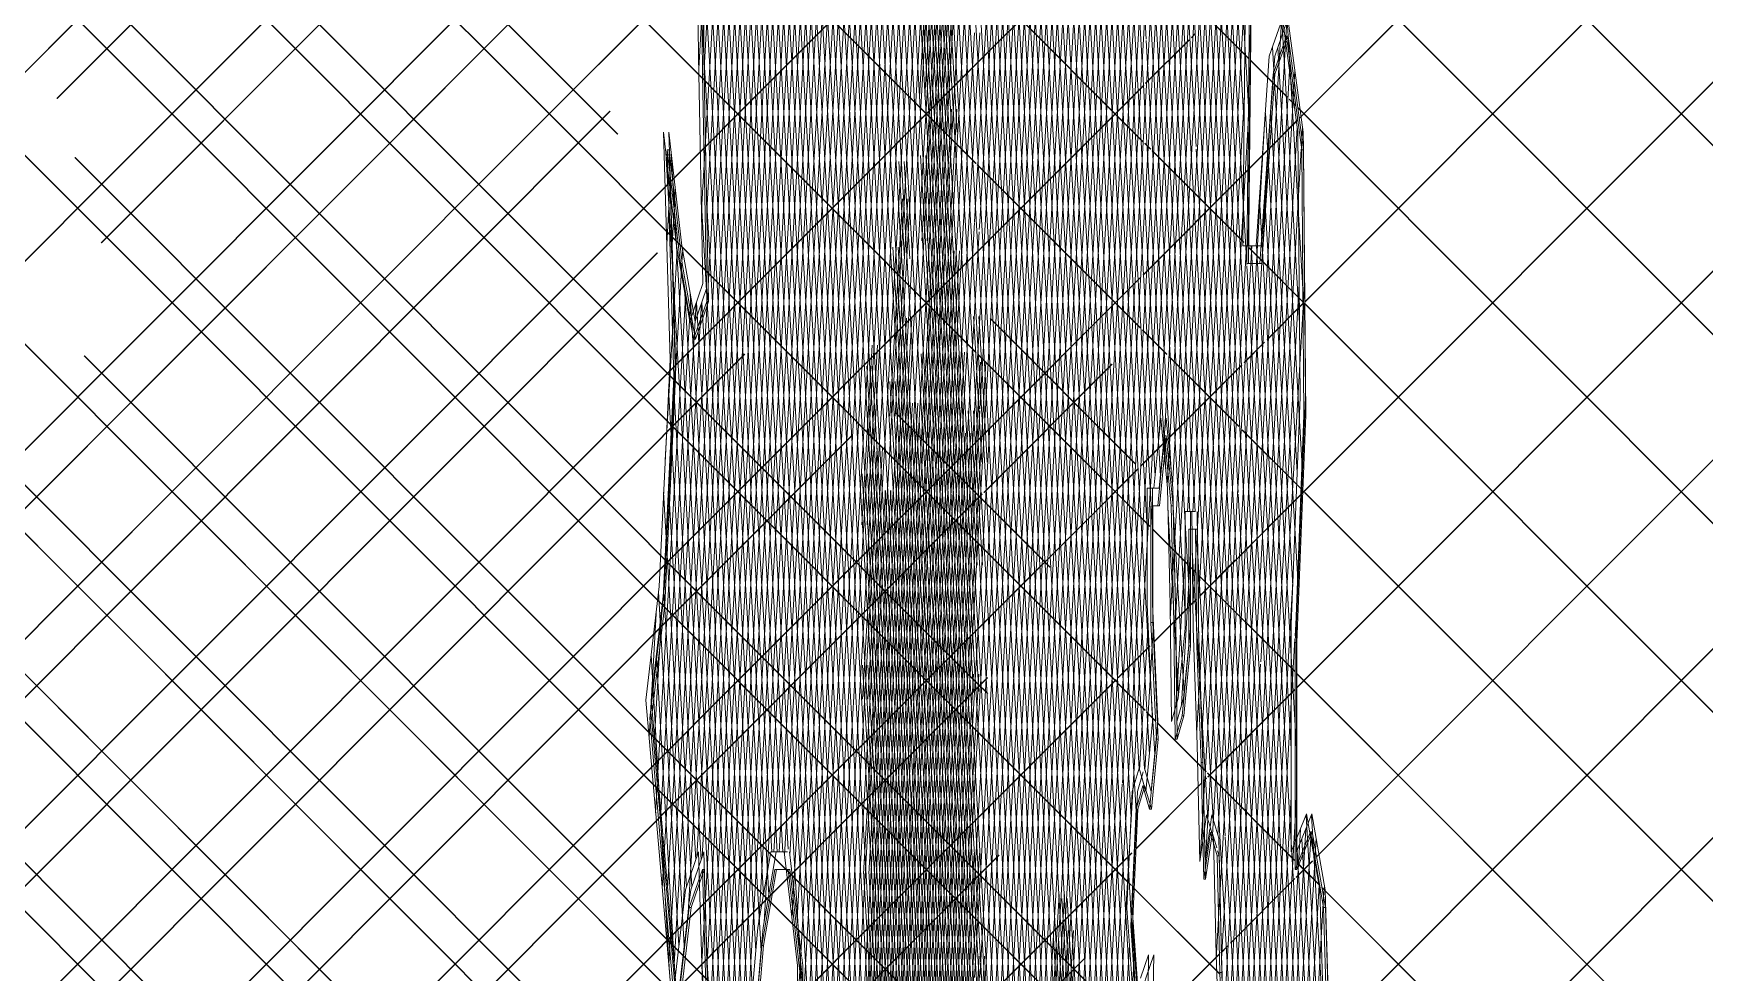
# Model space of a CAD drawing. Header units: millimetres. Extents: x -12186 to 152825, y -4386 to 9463.
# Drawn here: x 59022 to 59715, y 4298 to 4688 of the extents above; entities that cross this region are included whole.
import ezdxf

# ---------------------------------------------------------------- set-up
doc = ezdxf.new("R2010")
doc.units = ezdxf.units.MM
doc.layers.add('G-IMPT', color=8, linetype='Continuous', lineweight=5)
doc.layers.add('L-PLNT', color=71, linetype='Continuous', lineweight=5)

# ---------------------------------------------------------------- blocks, each defined once
blk = doc.blocks.new('SVA_Shades of Green Tree - Australian_Tree_based_on_Leopard_Tree_2901-V312-Section B-B')
at = {"layer": 'G-IMPT'}
for p, q in [((11991.43, 4685.3), (11917.88, 5955.51)), ((11993.65, 4685.3), (11920.26, 5952.64)), ((11559.77, 4679.43), (10806.73, 5433.73)), ((11559.64, 4679.43), (10817.71, 5422.6)), ((11896.35, 4680.27), (11855.97, 5377.44)), ((11898.56, 4680.27), (11858.56, 5371.06)), ((11853.65, 4677), (11890.15, 5307.19)), ((11856.51, 4647.95), (11894.69, 5307.19)), ((11855.87, 4677), (11891.94, 5299.8)), ((11858.73, 4647.95), (11896.48, 5299.8)), ((11882.48, 4625.79), (11917.87, 5236.83)), ((11884.7, 4625.79), (11920.08, 5236.83)), ((11883.78, 4569.78), (11917.87, 5158.4)), ((11885.99, 4569.78), (11920.08, 5158.4)), ((11864.85, 4675.23), (11840.48, 5096.05)), ((11867.06, 4675.23), (11842.86, 5093.18)), ((11963.12, 4468.4), (11935.11, 4952.02)), ((11965.33, 4468.4), (11937.33, 4952.02)), ((11952.39, 4339.86), (11917.87, 4936.08)), ((11954.61, 4339.86), (11920.08, 4936.08)), ((11985.85, 4685.3), (11999.71, 4924.63)), ((11988.06, 4685.3), (12001.71, 4921.01)), ((11796.79, 4322.54), (11830.9, 4911.42)), ((11799.01, 4322.54), (11833.11, 4911.42)), ((11989.55, 4482.48), (11964.73, 4911.22)), ((11991.22, 4491.9), (11966.94, 4911.22)), ((11844.53, 4284.2), (11880.52, 4905.55)), ((11846.75, 4284.2), (11882.73, 4905.55)), ((11952.7, 4569.87), (11933.16, 4907.21)), ((11954.91, 4569.87), (11935.38, 4907.21)), ((11955.04, 4372.53), (11924.8, 4894.75)), ((11957.26, 4372.53), (11927.02, 4894.75)), ((11880.3, 3937.79), (11825.29, 4887.72)), ((11882.51, 3937.79), (11827.53, 4887.23)), ((11990.39, 4685.3), (12002.1, 4887.5)), ((11992.6, 4685.3), (12004.31, 4887.5)), ((11791.02, 4301.31), (11824.68, 4882.58)), ((11804.61, 4614.32), (11820.14, 4882.58)), ((11875.1, 3949.1), (11821.04, 4882.58)), ((11845.18, 4216.98), (11883.54, 4879.41)), ((11847.4, 4216.98), (11885.76, 4879.41)), ((11883.2, 4671.92), (11871.14, 4880.17)), ((11885.42, 4671.92), (11873.36, 4880.17)), ((11793.24, 4301.31), (11826.47, 4875.19)), ((11806.82, 4614.32), (11821.93, 4875.19)), ((11868.27, 3988.59), (11817.23, 4870.04)), ((11877.32, 3949.1), (11823.69, 4875.19)), ((11862.55, 4636.37), (11849.06, 4869.42)), ((11864.77, 4636.37), (11851.27, 4869.42)), ((11808.54, 4211.6), (11846.3, 4863.68)), ((11810.75, 4211.6), (11848.51, 4863.68)), ((11870.49, 3988.59), (11819.64, 4866.66)), ((11948.16, 4569.87), (11931.22, 4862.4)), ((11950.37, 4569.87), (11933.43, 4862.4)), ((11955.37, 4551.17), (11973.72, 4868.04)), ((11957.59, 4551.17), (11975.94, 4868.04)), ((11949.74, 4307.19), (11917.87, 4857.65)), ((11951.96, 4307.19), (11920.08, 4857.65)), ((11939.39, 4667.39), (11950.65, 4861.85)), ((11941.61, 4667.39), (11952.87, 4861.85)), ((11999.16, 4444.65), (12023.03, 4856.85)), ((11802.69, 4345.91), (11832.15, 4854.64)), ((11803.47, 4673.13), (11813.93, 4853.77)), ((11804.9, 4345.91), (11834.36, 4854.64)), ((11866.27, 3944.79), (11813.7, 4852.61)), ((11868.48, 3944.79), (11816.11, 4849.24)), ((11958.18, 4521.19), (11977.19, 4849.56)), ((11960.39, 4521.19), (11979.41, 4849.56)), ((12001.38, 4444.65), (12024.92, 4851.11)), ((11805.68, 4673.13), (11815.79, 4847.7)), ((11810.81, 4172.4), (11849.7, 4844.03)), ((11813.02, 4172.4), (11851.92, 4844.03)), ((11906.45, 4647.57), (11917.87, 4844.69)), ((11908.67, 4647.57), (11920.08, 4844.69)), ((11960.98, 4491.22), (11981.24, 4841.02)), ((11963.2, 4491.22), (11983.45, 4841.02)), ((11997.84, 4500.26), (12017.25, 4835.4)), ((12006.29, 4489.22), (12026.62, 4840.32)), ((12008.5, 4489.22), (12028.65, 4837.21)), ((12064.23, 3977.16), (12014.53, 4835.4)), ((12029.82, 4649.95), (12019.08, 4835.4)), ((12525.98, 4339.01), (12028.65, 4837.18)), ((12525.85, 4339.01), (12028.66, 4837.04)), ((11733.84, 4646.72), (11918.52, 4831.71)), ((11733.97, 4646.72), (11918.65, 4831.71)), ((11879.98, 4178.67), (11842.02, 4834.11)), ((11882.19, 4178.67), (11844.23, 4834.11)), ((11883.25, 4592.76), (11869.27, 4834.19)), ((11885.46, 4592.76), (11871.48, 4834.19)), ((11917.87, 4609.4), (11930.79, 4832.47)), ((11920.08, 4609.4), (11933, 4832.47)), ((11987.65, 4436.91), (11965.03, 4827.56)), ((11989.86, 4436.91), (11967.24, 4827.56)), ((12000.06, 4500.26), (12019.04, 4828.01)), ((12030.86, 4591.77), (12017.18, 4828.01)), ((12032.03, 4649.95), (12021.51, 4831.54)), ((11918.52, 4633.66), (11733.27, 4819.22)), ((11918.65, 4633.66), (11733.4, 4819.22)), ((11838.38, 4347.88), (11811.13, 4818.53)), ((11840.53, 4349.03), (11813.34, 4818.53)), ((11844.19, 4121.43), (11884.55, 4818.4)), ((11846.4, 4121.43), (11886.77, 4818.4)), ((11917.87, 4622.37), (11906.42, 4820.06)), ((11920.08, 4622.37), (11908.63, 4820.06)), ((11981.75, 4457.7), (12002.69, 4819.23)), ((11983.97, 4457.7), (12004.9, 4819.23)), ((11537.01, 4660.66), (11686.11, 4810.01)), ((11537.14, 4660.66), (11686.23, 4810.01)), ((11895.03, 4661.5), (11903.68, 4810.85)), ((11897.25, 4661.5), (11905.9, 4810.85)), ((12054.64, 3907.54), (12002.21, 4812.89)), ((11576.41, 4584.2), (11358.15, 4802.82)), ((11576.54, 4584.2), (11358.28, 4802.82)), ((11897.32, 4585.04), (11884.66, 4803.67)), ((11899.53, 4585.04), (11886.87, 4803.67)), ((11941.34, 4622.58), (11951.72, 4801.88)), ((11943.55, 4622.58), (11953.94, 4801.88)), ((12008.53, 4449.62), (12029.1, 4804.68)), ((12010.75, 4449.62), (12031.13, 4801.57)), ((12061.76, 3941.52), (12011.92, 4802.19)), ((12052.43, 4140.78), (12014.13, 4802.19)), ((11804.7, 4302.14), (11833.4, 4797.85)), ((11769.74, 4645.81), (11624.18, 4791.61)), ((11769.87, 4645.81), (11624.31, 4791.61)), ((11816.09, 4185.13), (11851.08, 4789.48)), ((11818.3, 4185.14), (11853.3, 4789.48)), ((11877.89, 4136.19), (11839.97, 4790.98)), ((11880.11, 4136.19), (11842.19, 4790.98)), ((11860.6, 4640.11), (11869.07, 4786.3)), ((11862.82, 4640.11), (11871.28, 4786.3)), ((11908.53, 4646.65), (11900.09, 4792.45)), ((11910.75, 4646.65), (11902.3, 4792.45)), ((11917.87, 4530.98), (11932.98, 4792.03)), ((11920.13, 4531.73), (11935.2, 4792.03)), ((12056.86, 3907.54), (12005.64, 4791.94)), ((12052.67, 4652.37), (12191.25, 4791.18)), ((12052.69, 4652.26), (12191.37, 4791.18)), ((11833.84, 4347.88), (11808.65, 4782.89)), ((11836.06, 4347.88), (11810.87, 4782.89)), ((11947.86, 4261.23), (11917.87, 4779.22)), ((11950.08, 4261.23), (11920.08, 4779.22)), ((11986.89, 4685.3), (11981.42, 4779.83)), ((11989.11, 4685.3), (11983.63, 4779.83)), ((11985.52, 4444.41), (12004.97, 4780.21)), ((11802.46, 4772.5), (11803.37, 4678.14)), ((11830.33, 4330.02), (11804.71, 4772.5)), ((11981.94, 4457.02), (11963.45, 4776.31)), ((11984.16, 4457.02), (11965.67, 4776.31)), ((11987.74, 4444.41), (12006.97, 4776.59)), ((12040.08, 4080.53), (11999.65, 4778.74)), ((12009.86, 4640.68), (12001.86, 4778.74)), ((11555.44, 4600.69), (11723.69, 4769.23)), ((11555.56, 4600.69), (11723.82, 4769.23)), ((11918.52, 4555.23), (11708.54, 4765.56)), ((11918.65, 4555.23), (11708.66, 4765.56)), ((11806.26, 4250.81), (11836.34, 4770.22)), ((11832.55, 4330.02), (11807.35, 4765.1)), ((11808.48, 4250.81), (11838.56, 4770.22)), ((11883.03, 3969.16), (11836.76, 4768.06)), ((11885.24, 3969.16), (11839.02, 4767.24)), ((11896.1, 4601.53), (11905.86, 4770.07)), ((11898.32, 4601.53), (11908.08, 4770.07)), ((11917.87, 4543.94), (11904.98, 4766.41)), ((11920.08, 4543.94), (11907.2, 4766.41)), ((11907.88, 4593.86), (11917.87, 4766.26)), ((11910.1, 4593.86), (11920.08, 4766.26)), ((11963.91, 4463.27), (11981.46, 4766.33)), ((11966.12, 4463.27), (11983.67, 4766.33)), ((11722.96, 4123.69), (11087.57, 4760.14)), ((11723.09, 4123.69), (11087.7, 4760.14)), ((11918.52, 4418.35), (11577.2, 4760.24)), ((11918.65, 4418.35), (11577.32, 4760.24)), ((11905.82, 4124.53), (11868.96, 4760.99)), ((11908.03, 4124.53), (11871.18, 4760.99)), ((11917.44, 4414.39), (11897.36, 4761.09)), ((11919.66, 4414.39), (11899.58, 4761.09)), ((12059.18, 3907.54), (12009.64, 4762.99)), ((12027.26, 4497.07), (12011.86, 4762.99)), ((11758.52, 4593.01), (11918.52, 4753.28)), ((11758.65, 4593.01), (11918.65, 4753.28)), ((11917.87, 4452.55), (11935.18, 4751.58)), ((11920.08, 4452.55), (11937.4, 4751.58)), ((12480.3, 4306.34), (12032.57, 4754.83)), ((12480.17, 4306.34), (12032.57, 4754.7)), ((11846.73, 4086.95), (11885.06, 4748.69)), ((11848.95, 4086.95), (11887.27, 4748.69)), ((11918.52, 4674.85), (11989.41, 4745.87)), ((11918.65, 4674.85), (11989.41, 4745.74)), ((11994.51, 4521.2), (12007.69, 4748.84)), ((11996.75, 4521.62), (12009.7, 4745.22)), ((12035.71, 4077.66), (11997.08, 4744.58)), ((12021.89, 4354.55), (11999.3, 4744.58)), ((12010.11, 4398.4), (12030.24, 4746)), ((12012.32, 4398.4), (12032.45, 4746)), ((12054.96, 4576.11), (12229.29, 4750.74)), ((12054.96, 4576.24), (12229.16, 4750.74)), ((11828.36, 4318.66), (11852.44, 4734.5)), ((11830.58, 4318.66), (11854.66, 4734.5)), ((11857.45, 4646.17), (11852.51, 4731.44)), ((11859.66, 4646.17), (11854.72, 4731.44)), ((11943.29, 4577.77), (11952.42, 4735.54)), ((11945.5, 4577.77), (11954.64, 4735.54)), ((11593.18, 4488.97), (11357.82, 4724.73)), ((11593.31, 4488.97), (11357.95, 4724.73)), ((11567.18, 4636.63), (11657.74, 4727.35)), ((11567.3, 4636.63), (11657.87, 4727.35)), ((11721.01, 4674.64), (11666.79, 4728.95)), ((11721.14, 4674.64), (11666.92, 4728.95)), ((11827.14, 4306.81), (11802.92, 4724.98)), ((11829.35, 4306.81), (11805.14, 4724.98)), ((11898.29, 4489.82), (11884.64, 4725.57)), ((11900.51, 4489.82), (11886.85, 4725.57)), ((11896.78, 4637.48), (11902.04, 4728.19)), ((11899, 4637.48), (11904.25, 4728.19)), ((11905.71, 4675.48), (11902.56, 4729.79)), ((11907.92, 4675.48), (11904.78, 4729.79)), ((11976.62, 4470.58), (11961.82, 4726.13)), ((11978.83, 4470.58), (11964.03, 4726.13)), ((11787.78, 4529.33), (11600.24, 4717.19)), ((11787.91, 4529.33), (11600.37, 4717.19)), ((11909.58, 4530.18), (11898.7, 4718.03)), ((11911.79, 4530.18), (11900.92, 4718.03)), ((11918.52, 4339.92), (11548.03, 4711.03)), ((11918.65, 4339.92), (11548.16, 4711.03)), ((11903.2, 4091.34), (11867.03, 4715.89)), ((11905.42, 4091.34), (11869.25, 4715.89)), ((11917.87, 4328.63), (11895.67, 4711.88)), ((11920.08, 4328.63), (11897.89, 4711.88)), ((11917.87, 4374.12), (11937.38, 4711.13)), ((11987.81, 4642.68), (11918.52, 4712.08)), ((11987.81, 4642.81), (11918.65, 4712.08)), ((11920.08, 4374.12), (11939.6, 4711.13)), ((12007.33, 4489.22), (11994.52, 4710.42)), ((12009.54, 4489.22), (11996.74, 4710.42)), ((12054.22, 4497.07), (12267.08, 4710.29)), ((12054.35, 4497.07), (12267.21, 4710.29)), ((11295.02, 4261.41), (11740.58, 4707.72)), ((11295.15, 4261.41), (11740.71, 4707.72)), ((11365.38, 4512.92), (11555.44, 4703.3)), ((11365.5, 4512.92), (11555.56, 4703.3)), ((11883.21, 4262.25), (11909.06, 4708.56)), ((11885.08, 4513.77), (11896.1, 4704.15)), ((11887.29, 4513.77), (11898.32, 4704.15)), ((11902.85, 4639.59), (11906.84, 4708.56)), ((11578.92, 4569.96), (11709.16, 4700.43)), ((11579.04, 4569.96), (11709.29, 4700.43)), ((11897.46, 4570.81), (11905.02, 4701.27)), ((11899.68, 4570.81), (11907.23, 4701.27)), ((11948.77, 4167.1), (11917.87, 4700.79)), ((11950.99, 4167.1), (11920.08, 4700.79)), ((11982.35, 4685.3), (11981.66, 4697.27)), ((11984.56, 4685.3), (11983.87, 4697.27)), ((12031.74, 4677.23), (12009.93, 4699.08)), ((12031.74, 4677.1), (12009.93, 4698.95)), ((11947.37, 4569.87), (11954.53, 4693.51)), ((11949.59, 4569.87), (11956.74, 4693.51)), ((11951.91, 4569.87), (11959.07, 4693.51)), ((11954.13, 4569.87), (11961.29, 4693.51)), ((11967.83, 4465.53), (11954.62, 4693.51)), ((11970.04, 4465.53), (11956.84, 4693.51)), ((11972.22, 4468.05), (11959.17, 4693.51)), ((11974.44, 4468.05), (11961.38, 4693.51)), ((11968.6, 4465.97), (11981.67, 4691.64)), ((11970.82, 4465.97), (11983.89, 4691.64)), ((12019.81, 4252.17), (12045.32, 4692.69)), ((12031.54, 4599.51), (12032.45, 4693.86)), ((12052.76, 4567.42), (12045.48, 4693.15)), ((12047.14, 4685.96), (12047.53, 4692.69)), ((12048.08, 4686.47), (12047.7, 4693.15)), ((11909.31, 4540.15), (11917.87, 4687.83)), ((11911.53, 4540.15), (11920.08, 4687.83)), ((11973.3, 4468.68), (11985.85, 4685.3)), ((11975.52, 4468.68), (11988.06, 4685.3)), ((11977.98, 4471), (11990.39, 4685.3)), ((11980.19, 4471), (11992.6, 4685.3)), ((11992.85, 4503.99), (11982.35, 4685.3)), ((11995.06, 4503.99), (11984.56, 4685.3)), ((11997.26, 4506.32), (11986.89, 4685.3)), ((11988.91, 4666.93), (12006.95, 4685.01)), ((11988.91, 4666.8), (12006.94, 4684.87)), ((11999.47, 4506.32), (11989.14, 4684.69)), ((12005.27, 4446.4), (11991.43, 4685.3)), ((12007.48, 4446.4), (11993.65, 4685.3)), ((12007.91, 4685.84), (12009.4, 4687.33)), ((12007.92, 4685.98), (12009.4, 4687.46)), ((12022.02, 4252.17), (12047.14, 4685.96)), ((12051.81, 4505.4), (12041.59, 4681.95)), ((12044.08, 4677.14), (12043.8, 4681.95)), ((12054.98, 4567.42), (12048.08, 4686.47)), ((11785.89, 4452.8), (11559.64, 4679.43)), ((11786.02, 4452.8), (11559.77, 4679.43)), ((11783.2, 4539.3), (11918.52, 4674.85)), ((11783.32, 4539.3), (11918.65, 4674.85)), ((11803.37, 4678.14), (11805.2, 4583.78)), ((11834.59, 4347.88), (11853.65, 4677)), ((11836.81, 4347.88), (11855.87, 4677)), ((11900.58, 4058.15), (11864.85, 4675.23)), ((11902.8, 4058.15), (11867.06, 4675.23)), ((11909.47, 4453.64), (11896.35, 4680.27)), ((11911.69, 4453.64), (11898.56, 4680.27)), ((11917.87, 4465.51), (11905.71, 4675.48)), ((11920.08, 4465.51), (11907.92, 4675.48)), ((12041.61, 4667.21), (12032.47, 4676.37)), ((12041.62, 4667.34), (12032.48, 4676.49)), ((12054.03, 4505.4), (12044.08, 4677.14)), ((11545.55, 4458.25), (11333.09, 4671.08)), ((11545.68, 4458.25), (11333.21, 4671.08)), ((11918.52, 4476.8), (11721.01, 4674.64)), ((11918.65, 4476.8), (11721.14, 4674.64)), ((11895.53, 4459.1), (11883.2, 4671.92)), ((11897.74, 4459.1), (11885.42, 4671.92)), ((12018.27, 4147.15), (12048.67, 4672.11)), ((12041.99, 4671.12), (12037.01, 4599.51)), ((12050.62, 4667.54), (12050.88, 4672.11)), ((11917.87, 4295.69), (11939.39, 4667.39)), ((11918.52, 4596.43), (11988.17, 4666.19)), ((11918.65, 4596.43), (11988.17, 4666.06)), ((11920.08, 4295.69), (11941.61, 4667.39)), ((12011.53, 4344.52), (12029.93, 4662.31)), ((12013.75, 4344.52), (12032.15, 4662.31)), ((12036.68, 4426.83), (12050.62, 4667.54)), ((12047.69, 4661.26), (12042, 4666.95)), ((12047.69, 4661.13), (12042.01, 4666.82)), ((12051.71, 4415.99), (12301.83, 4666.54)), ((12051.71, 4416.12), (12301.71, 4666.54)), ((11352.26, 4240.31), (11766.57, 4655.32)), ((11352.39, 4240.31), (11766.7, 4655.32)), ((11884.32, 4241.16), (11908.35, 4656.17)), ((11886.53, 4241.16), (11910.56, 4656.17)), ((12049.99, 4458.35), (12038.63, 4654.64)), ((12052.21, 4458.35), (12040.84, 4654.64)), ((12051.21, 4657.73), (12048.53, 4660.41)), ((12051.23, 4657.58), (12048.54, 4660.28)), ((12447.89, 4260.38), (12052.06, 4656.88)), ((12447.76, 4260.38), (12052.08, 4656.73)), ((11839.06, 4346.56), (11856.51, 4647.95)), ((11841.27, 4346.56), (11858.73, 4647.95)), ((11898.15, 4504.14), (11906.45, 4647.57)), ((11900.36, 4504.14), (11908.67, 4647.57)), ((12018.24, 4303.45), (12038.31, 4650.01)), ((12020.45, 4303.45), (12040.52, 4650.01)), ((12021.1, 4117.58), (12051.85, 4648.59)), ((12039.91, 4639.59), (12052.02, 4651.72)), ((12040.04, 4639.59), (12052.04, 4651.61)), ((12053.8, 4644.02), (12054.06, 4648.59)), ((11590.66, 4503.3), (11733.84, 4646.72)), ((11590.78, 4503.3), (11733.97, 4646.72)), ((11788.8, 4646.68), (11791.53, 4552.33)), ((11794.26, 4599.51), (11788.8, 4646.68)), ((11791.01, 4646.68), (11791.26, 4638.19)), ((11796.48, 4599.51), (11791.01, 4646.68)), ((11842.09, 4320.42), (11860.6, 4640.11)), ((11844.3, 4320.42), (11862.82, 4640.11)), ((11882.06, 4221.14), (11857.45, 4646.17)), ((11884.27, 4221.14), (11859.66, 4646.17)), ((11991.02, 4639.59), (11988.58, 4642.03)), ((11990.89, 4639.59), (11988.58, 4641.9)), ((12053.58, 4640.2), (12053.8, 4644.02)), ((11412.62, 4481.81), (11567.18, 4636.63)), ((11412.74, 4481.81), (11567.3, 4636.63)), ((11918.52, 4261.49), (11544.56, 4636.08)), ((11918.65, 4261.49), (11544.69, 4636.08)), ((11816.03, 4184.83), (11789.78, 4638.2)), ((11792.73, 4625.45), (11791.99, 4638.2)), ((11897.96, 4024.97), (11862.55, 4636.37)), ((11873.49, 4485.79), (11864.77, 4636.37)), ((11881, 4262.25), (11902.83, 4639.32)), ((11888.87, 4594.08), (11886.53, 4634.5)), ((11887.82, 4482.66), (11896.78, 4637.48)), ((11891.08, 4594.08), (11888.74, 4634.5)), ((11890.03, 4482.66), (11899, 4637.48)), ((11917.87, 4250.2), (11895.47, 4636.92)), ((11920.08, 4250.2), (11897.69, 4636.92)), ((11986.6, 4565.59), (11919.04, 4633.26)), ((12029.62, 4600.93), (11991.63, 4638.98)), ((12029.64, 4600.78), (11991.63, 4638.85)), ((12042.3, 4080.53), (12009.92, 4639.59)), ((12032.04, 4631.71), (12039.67, 4639.36)), ((12032.04, 4631.58), (12039.66, 4639.22)), ((12045.29, 4497.07), (12053.54, 4639.59)), ((12055.23, 4536.6), (12054.38, 4639.29)), ((11986.6, 4565.46), (11919.04, 4633.13)), ((11987.87, 4587.47), (12031.3, 4630.97)), ((11987.87, 4587.34), (12031.3, 4630.84)), ((11790.15, 4599.96), (11791.5, 4623.33)), ((11818.19, 4185.75), (11792.73, 4625.45)), ((11793.47, 4619.08), (11793.72, 4623.33)), ((11849.01, 4047.74), (11882.48, 4625.79)), ((11851.25, 4048.18), (11884.7, 4625.79)), ((11917.87, 4217.26), (11941.34, 4622.58)), ((11948.77, 4088.67), (11917.87, 4622.37)), ((11920.08, 4217.26), (11943.55, 4622.58)), ((11950.99, 4088.67), (11920.08, 4622.37)), ((12059.88, 4345.88), (12335.27, 4621.73)), ((12059.9, 4345.77), (12335.4, 4621.73)), ((11792.36, 4599.96), (11793.47, 4619.08)), ((11824.41, 4275.45), (11804.51, 4619.02)), ((11826.63, 4275.45), (11806.73, 4619.02)), ((11882.81, 4528.79), (11888.03, 4618.96)), ((11885.02, 4528.79), (11890.24, 4618.96)), ((12049.37, 4390.66), (12036.15, 4618.99)), ((12051.59, 4390.66), (12038.36, 4618.99)), ((11910.54, 4482.91), (11917.86, 4609.2)), ((11919.9, 4606.23), (11920.08, 4609.4)), ((11799.73, 4568.05), (11794.26, 4599.51)), ((11801.94, 4568.05), (11796.48, 4599.51)), ((11915.33, 4058.65), (11884.05, 4598.86)), ((11917.55, 4058.65), (11886.26, 4598.86)), ((11912.76, 4482.91), (11919.84, 4605.22)), ((12016.67, 4354.91), (12030.84, 4599.51)), ((12036.9, 4599.51), (12031.54, 4599.51)), ((12036.51, 4593.89), (12031.72, 4598.69)), ((12036.52, 4594.01), (12031.73, 4598.82)), ((12032.63, 4592.11), (12033.05, 4599.51)), ((12067.41, 4000.82), (12032.74, 4599.51)), ((12035.38, 4592.11), (12034.95, 4599.51)), ((11886.97, 4057.81), (11347.67, 4598.02)), ((11887.1, 4057.81), (11347.79, 4598.02)), ((11350.98, 4184.79), (11758.52, 4593.01)), ((11351.11, 4184.79), (11758.65, 4593.01)), ((11396.06, 4205.76), (11786.15, 4596.51)), ((11396.19, 4205.76), (11786.28, 4596.51)), ((11789.51, 4510.44), (11794.56, 4597.77)), ((11791.72, 4510.44), (11796.45, 4592.11)), ((11796.5, 4592.94), (11796.78, 4597.77)), ((11804.35, 4482.07), (11918.52, 4596.43)), ((11804.48, 4482.07), (11918.65, 4596.43)), ((11892.06, 4440.52), (11883.25, 4592.76)), ((11884.24, 4185.63), (11907.88, 4593.86)), ((11894.28, 4440.52), (11885.46, 4592.76)), ((11886.46, 4185.63), (11910.1, 4593.86)), ((11886.86, 4206.6), (11909.49, 4597.35)), ((11889.07, 4206.6), (11911.7, 4597.35)), ((12018.89, 4354.91), (12032.63, 4592.11)), ((12069.62, 4000.82), (12035.38, 4592.11)), ((12054.22, 4576.15), (12036.51, 4593.89)), ((12054.22, 4576.28), (12036.52, 4594.01)), ((11907.71, 4405.58), (11897.32, 4585.04)), ((11909.93, 4405.58), (11899.53, 4585.04)), ((11918.52, 4518), (11986.93, 4586.52)), ((11918.65, 4518), (11986.93, 4586.39)), ((12066.39, 3978.27), (12030.9, 4591.11)), ((11755.57, 4404.74), (11576.41, 4584.2)), ((11755.7, 4404.74), (11576.54, 4584.2)), ((11785.57, 4364.03), (11797.97, 4578.17)), ((11818.96, 4212.72), (11797.71, 4579.67)), ((11805.2, 4583.78), (11799.73, 4568.05)), ((11799.89, 4573.13), (11800.19, 4578.17)), ((11800.51, 4569.6), (11799.93, 4579.67)), ((11806.69, 4581.7), (11801.94, 4568.05)), ((11917.87, 4138.83), (11943.29, 4577.77)), ((11920.08, 4138.83), (11945.5, 4577.77)), ((12023.32, 4077.48), (12052.63, 4583.61)), ((12025.53, 4077.48), (12054.84, 4583.61)), ((11787.78, 4364.03), (11799.89, 4573.13)), ((11788.3, 4332.67), (11802.37, 4575.64)), ((11821.69, 4244.08), (11802.47, 4575.93)), ((11804.19, 4568.91), (11804.58, 4575.64)), ((11804.96, 4571.12), (11804.68, 4575.93)), ((11823.9, 4244.08), (11804.96, 4571.12)), ((11890.58, 4451.98), (11897.46, 4570.81)), ((11892.8, 4451.98), (11899.68, 4570.81)), ((12039.31, 4560.57), (12054.23, 4575.51)), ((12039.32, 4560.45), (12054.23, 4575.38)), ((12463.56, 4166.26), (12054.97, 4575.54)), ((12463.43, 4166.26), (12054.97, 4575.41)), ((12065.06, 4272.52), (12368.96, 4576.93)), ((12065.06, 4272.64), (12368.83, 4576.93)), ((11460.28, 4451.13), (11578.92, 4569.96)), ((11460.41, 4451.13), (11579.04, 4569.96)), ((11790.51, 4332.67), (11804.19, 4568.91)), ((11821.18, 4212.72), (11800.51, 4569.6)), ((11851.45, 4011.57), (11883.78, 4569.78)), ((11865.28, 4212.11), (11885.99, 4569.78)), ((11872.71, 4276.06), (11889.7, 4569.44)), ((11874.93, 4276.06), (11891.92, 4569.44)), ((11917.87, 4563.91), (11917.51, 4570.1)), ((11921.01, 4509.68), (11917.87, 4563.91)), ((11920.08, 4563.91), (11919.72, 4570.1)), ((11923.22, 4509.68), (11920.08, 4563.91)), ((11984.77, 4508.84), (11924.46, 4569.26)), ((11984.9, 4508.84), (11924.58, 4569.26)), ((11926.13, 4203.02), (11947.37, 4569.87)), ((11928.34, 4203.02), (11949.59, 4569.87)), ((11929.37, 4180.61), (11951.91, 4569.87)), ((11931.58, 4180.61), (11954.13, 4569.87)), ((11957.86, 4402.31), (11948.16, 4569.87)), ((11960.08, 4402.31), (11950.37, 4569.87)), ((11960.68, 4432.08), (11952.7, 4569.87)), ((11962.89, 4432.08), (11954.91, 4569.87)), ((11997.71, 4554.46), (11987.57, 4564.61)), ((11997.71, 4554.34), (11987.57, 4564.49)), ((12073, 4202.17), (12439.24, 4569.03)), ((12073.13, 4202.17), (12439.37, 4569.03)), ((11871.11, 4483.6), (11875.43, 4558.26)), ((11873.53, 4487.29), (11877.64, 4558.26)), ((12029.78, 4550.89), (12038.28, 4559.41)), ((12029.79, 4551.02), (12038.28, 4559.53)), ((11407.25, 4138.54), (11822.44, 4554.43)), ((11407.38, 4138.54), (11822.57, 4554.43)), ((11918.52, 4183.06), (11548.44, 4553.76)), ((11918.65, 4183.06), (11548.57, 4553.76)), ((11791.53, 4552.33), (11786.97, 4457.97)), ((11887.51, 4139.38), (11911.59, 4555.27)), ((11889.72, 4139.38), (11913.81, 4555.27)), ((11917.87, 4171.77), (11895.7, 4554.61)), ((11920.08, 4171.77), (11897.91, 4554.61)), ((11917.87, 4506.79), (11920.44, 4551.17)), ((11990.73, 4483.02), (11919.47, 4554.41)), ((11971, 4502.66), (11919.47, 4554.27)), ((11920.08, 4506.79), (11922.65, 4551.17)), ((11921.78, 4497.07), (11974.93, 4550.32)), ((11921.9, 4497.07), (11975.06, 4550.32)), ((11930.08, 4114.44), (11955.37, 4551.17)), ((11932.29, 4114.44), (11957.59, 4551.17)), ((11997.28, 4518.34), (12028.82, 4549.92)), ((11997.3, 4518.48), (12028.82, 4550.06)), ((12027.55, 4524.57), (11998.79, 4553.38)), ((12027.55, 4524.45), (11998.79, 4553.25)), ((11906.72, 3972.05), (11873.28, 4549.57)), ((11908.94, 3972.05), (11875.49, 4549.57)), ((11911.7, 4042.97), (11882.74, 4543.11)), ((11913.91, 4042.97), (11884.95, 4543.11)), ((11947.78, 4027.4), (11917.87, 4543.94)), ((11949.99, 4027.4), (11920.08, 4543.94)), ((11824.32, 4042.13), (11325.02, 4542.27)), ((11824.45, 4042.13), (11325.15, 4542.27)), ((11379.83, 4135.26), (11783.2, 4539.3)), ((11379.96, 4135.26), (11783.32, 4539.3)), ((11802.24, 4344.62), (11790.93, 4539.91)), ((11804.45, 4344.62), (11793.14, 4539.91)), ((11885.92, 4136.1), (11909.31, 4540.15)), ((11888.13, 4136.1), (11911.53, 4540.15)), ((12051.59, 4442.24), (12055.23, 4536.6)), ((11918.52, 4398.37), (11787.78, 4529.33)), ((11918.65, 4398.37), (11787.91, 4529.33)), ((11876.01, 4254.64), (11892.2, 4534.18)), ((11878.23, 4254.64), (11894.42, 4534.18)), ((11918.22, 4497.07), (11885.3, 4530.05)), ((11918.35, 4497.07), (11885.43, 4530.05)), ((11901.08, 4241.07), (11917.87, 4530.98)), ((11903.29, 4241.07), (11920.08, 4530.98)), ((11917.87, 4387.08), (11909.58, 4530.18)), ((11920.08, 4387.08), (11911.79, 4530.18)), ((11917.87, 4485.48), (11915.24, 4530.9)), ((11920.08, 4485.48), (11917.45, 4530.9)), ((11918.52, 4104.63), (11497.54, 4526.32)), ((11918.65, 4104.63), (11497.67, 4526.32)), ((11917.87, 4093.34), (11892.74, 4527.17)), ((11920.08, 4093.34), (11894.96, 4527.17)), ((11997.38, 4527.97), (11996.8, 4521.95)), ((12000.19, 4498.91), (11997.38, 4527.97)), ((12053.43, 4498.52), (12029.01, 4522.98)), ((12053.43, 4498.65), (12029.02, 4523.1)), ((11413.77, 4066.64), (11867.19, 4520.82)), ((11413.89, 4066.64), (11867.31, 4520.82)), ((11641.21, 4240.22), (11918.52, 4518)), ((11641.34, 4240.22), (11918.65, 4518)), ((11871.46, 4411.21), (11877.49, 4515.49)), ((11873.67, 4411.21), (11879.71, 4515.49)), ((11887.88, 4067.48), (11914.19, 4521.67)), ((11890.1, 4067.48), (11916.4, 4521.67)), ((11922.91, 3912.21), (11958.18, 4521.19)), ((11925.13, 3912.21), (11960.39, 4521.19)), ((11986.83, 4508), (11996.13, 4517.31)), ((11986.83, 4507.87), (11996.1, 4517.15)), ((11996.75, 4521.46), (11994.57, 4498.91)), ((11854.48, 3985.43), (11885.08, 4513.77)), ((11856.74, 3986.19), (11887.29, 4513.77)), ((11545.75, 4458.31), (11590.66, 4503.3)), ((11545.88, 4458.31), (11590.78, 4503.3)), ((11902.11, 3973.22), (11871.33, 4504.76)), ((11904.33, 3973.22), (11873.55, 4504.76)), ((11890.53, 4034.77), (11917.87, 4506.79)), ((11892.75, 4034.77), (11920.08, 4506.79)), ((11895.54, 4459.16), (11898.15, 4504.14)), ((11897.76, 4459.16), (11900.36, 4504.14)), ((11918.65, 4439.57), (11985.69, 4506.72)), ((11990.73, 4482.9), (11971.94, 4501.72)), ((11974.5, 4495.64), (11985.69, 4506.85)), ((11798.35, 4333.42), (11788.86, 4497.14)), ((11800.56, 4333.42), (11791.08, 4497.14)), ((11871.8, 4338.81), (11881.02, 4497.94)), ((11874.02, 4338.81), (11883.23, 4497.94)), ((11909.09, 4009.55), (11880.81, 4497.94)), ((11911.31, 4009.55), (11883.03, 4497.94)), ((11949.18, 4466.07), (11918.22, 4497.07)), ((11949.3, 4466.07), (11918.35, 4497.07)), ((11918.52, 4493.81), (11921.15, 4496.44)), ((11918.52, 4439.57), (11973.76, 4494.91)), ((11918.65, 4493.81), (11921.15, 4496.32)), ((11991.77, 4498.91), (11991.77, 4450.47)), ((11994.57, 4498.91), (11992.58, 4498.91)), ((12001.31, 4450.47), (12000.19, 4498.91)), ((12011.5, 4454.15), (12053.33, 4496.05)), ((12023.31, 4117.58), (12045.25, 4496.47)), ((12061.4, 3907.54), (12027.3, 4496.39)), ((12027.56, 4470.36), (12053.34, 4496.18)), ((12463.43, 4087.83), (12054.87, 4497.07)), ((12463.56, 4087.83), (12055, 4497.07)), ((11459.4, 4033.92), (11918.52, 4493.81)), ((11459.53, 4033.92), (11918.65, 4493.81)), ((11725.26, 4356.67), (11593.18, 4488.97)), ((11725.38, 4356.67), (11593.31, 4488.97)), ((11905.95, 4357.52), (11898.29, 4489.82)), ((11908.17, 4357.52), (11900.51, 4489.82)), ((11951.78, 4332.23), (11960.98, 4491.22)), ((11953.99, 4332.23), (11963.2, 4491.22)), ((11991.77, 4482.48), (11991.24, 4491.52)), ((12002.63, 4413.48), (11998.16, 4490.66)), ((12004.85, 4413.48), (12000.39, 4490.42)), ((12007.48, 4489.22), (12007.48, 4440.78)), ((12009.68, 4489.22), (12007.48, 4489.22)), ((12010.85, 4440.78), (12010.29, 4489.22)), ((11425.55, 4102.62), (11804.35, 4482.07)), ((11425.67, 4102.62), (11804.48, 4482.07)), ((11856.99, 3950.37), (11887.82, 4482.66)), ((11859.21, 3950.37), (11890.03, 4482.66)), ((11873.32, 4483.6), (11873.51, 4486.88)), ((11900.18, 4024.97), (11873.51, 4485.42)), ((11888.57, 4103.47), (11910.54, 4482.91)), ((11890.78, 4103.47), (11912.76, 4482.91)), ((11918.94, 4466.91), (11917.87, 4485.48)), ((11921.16, 4466.91), (11920.08, 4485.48)), ((11999.98, 4473.76), (11991.89, 4481.87)), ((11999.98, 4473.63), (11991.89, 4481.74)), ((11976.81, 4418.41), (11918.52, 4476.8)), ((11976.8, 4418.55), (11918.65, 4476.8)), ((12006.34, 4467.39), (11999.98, 4473.76)), ((12006.34, 4467.26), (11999.98, 4473.63)), ((11946.02, 3919.21), (11977.98, 4471)), ((11947.79, 4028.15), (11973.3, 4468.68)), ((11948.24, 3919.21), (11980.19, 4471)), ((11950.01, 4028.15), (11975.52, 4468.68)), ((11963.5, 4461.86), (11963.12, 4468.4)), ((11965.71, 4461.86), (11965.33, 4468.4)), ((11991.42, 4136.59), (11972.22, 4468.05)), ((11993.63, 4136.59), (11974.44, 4468.05)), ((11982.89, 4362.32), (11976.62, 4470.58)), ((11985.1, 4362.32), (11978.83, 4470.58)), ((12001.63, 4408.85), (12005.27, 4471.66)), ((12004.85, 4426.13), (12007.48, 4471.66)), ((12014.72, 4361.66), (12008.26, 4473.15)), ((12016.93, 4361.66), (12010.48, 4473.15)), ((12011.49, 4454.27), (12026.26, 4469.06)), ((11946.79, 3966.14), (11917.87, 4465.51)), ((11949, 3966.14), (11920.08, 4465.51)), ((11948.48, 4196.97), (11963.91, 4463.27)), ((11949.13, 4129.75), (11968.6, 4465.97)), ((11950.7, 4196.97), (11966.12, 4463.27)), ((11951.35, 4129.75), (11970.82, 4465.97)), ((12010.92, 3643.01), (11963.5, 4461.86)), ((12013.13, 3643.01), (11965.71, 4461.86)), ((12015.06, 3649.83), (11967.83, 4465.53)), ((12017.28, 3649.83), (11970.04, 4465.53)), ((12009.88, 4463.84), (12007.6, 4466.12)), ((12009.88, 4463.71), (12007.6, 4466)), ((12050.97, 4422.69), (12010.93, 4462.79)), ((12050.97, 4422.56), (12010.94, 4462.65)), ((12024.83, 4025.2), (12050.15, 4462.43)), ((12050.93, 4437.58), (12052.37, 4462.43)), ((11075.93, 3987.7), (11545.75, 4458.31)), ((11076.06, 3987.7), (11545.88, 4458.31)), ((11691.82, 4311.74), (11545.55, 4458.25)), ((11691.95, 4311.74), (11545.68, 4458.25)), ((11786.97, 4457.97), (11781.51, 4410.79)), ((11788.74, 4454.08), (11783.72, 4410.79)), ((11795.22, 4308.97), (11786.72, 4455.77)), ((11797.43, 4308.97), (11788.93, 4455.77)), ((11868.29, 3988.55), (11895.54, 4459.16)), ((11870.5, 3988.55), (11897.76, 4459.16)), ((11904.01, 4312.58), (11895.53, 4459.1)), ((11906.23, 4312.58), (11897.74, 4459.1)), ((11917.87, 4308.65), (11909.47, 4453.64)), ((11920.08, 4308.65), (11911.69, 4453.64)), ((11947.85, 3872.22), (11981.75, 4457.7)), ((11979.26, 4376.46), (11983.97, 4457.7)), ((11986.27, 4382.38), (11981.94, 4457.02)), ((11988.48, 4382.38), (11984.16, 4457.02)), ((11782.84, 4395.4), (11785.96, 4449.25)), ((11918.52, 4319.94), (11785.89, 4452.8)), ((11918.65, 4319.94), (11786.02, 4452.8)), ((11787.94, 4445.16), (11788.18, 4449.25)), ((11858.81, 3903.32), (11890.58, 4451.98)), ((11861.02, 3903.32), (11892.8, 4451.98)), ((11903, 4195.83), (11917.87, 4452.55)), ((11905.21, 4195.83), (11920.08, 4452.55)), ((11991.77, 4450.47), (11991.89, 4447.92)), ((12000.74, 4443.37), (12006.86, 4449.5)), ((12000.76, 4443.52), (12006.86, 4449.63)), ((12001.87, 4402.03), (12001.31, 4450.47)), ((12007.6, 4450.37), (12010.01, 4452.78)), ((12007.6, 4450.24), (12010.01, 4452.65)), ((11654.72, 4270.47), (11485.8, 4439.68)), ((11654.85, 4270.47), (11485.93, 4439.68)), ((11674.34, 4194.98), (11918.52, 4439.57)), ((11674.47, 4194.98), (11918.65, 4439.57)), ((11785.06, 4395.4), (11787.94, 4445.16)), ((11901.86, 4271.31), (11892.06, 4440.52)), ((11904.08, 4271.31), (11894.28, 4440.52)), ((11957.4, 3958.71), (11985.52, 4444.41)), ((11959.61, 3958.71), (11987.74, 4444.41)), ((11989.3, 4431.12), (11989.94, 4442.2)), ((11991.51, 4431.12), (11992.03, 4440.04)), ((11992.03, 4440.04), (11992.15, 4442.2)), ((11992.26, 4435.01), (12000.59, 4443.34)), ((11992.27, 4434.88), (12000.74, 4443.37)), ((12007.48, 4440.78), (12004.68, 4411.72)), ((12012.53, 4392.34), (12010.85, 4440.78)), ((12051.59, 4347.88), (12051.59, 4442.24)), ((12006.77, 3636.2), (11960.68, 4432.08)), ((11979.71, 4141.67), (11962.89, 4432.08)), ((11977.53, 4420.25), (11990.67, 4433.41)), ((11977.53, 4420.13), (11990.66, 4433.27)), ((11990.47, 4388.26), (11987.65, 4436.91)), ((11992.68, 4388.26), (11989.86, 4436.91)), ((12027.05, 4025.2), (12050.85, 4436.16)), ((11791.32, 4297.85), (11783.69, 4429.63)), ((11785.98, 4428.27), (11785.9, 4429.63)), ((11793.54, 4297.85), (11785.98, 4428.27)), ((11880.86, 4261.85), (11871.39, 4425.4)), ((11883.07, 4261.85), (11873.6, 4425.4)), ((11986.44, 4381.78), (11989.3, 4431.12)), ((11988.65, 4381.78), (11991.51, 4431.12)), ((12003.85, 4408.85), (12004.83, 4425.81)), ((12020.48, 4147.15), (12036.62, 4425.81)), ((11894.78, 4029.68), (11917.48, 4421.63)), ((11896.99, 4029.68), (11919.69, 4421.63)), ((11918.52, 4415.38), (11923.35, 4420.22)), ((11918.52, 4361.14), (11976.75, 4419.47)), ((11923.31, 4413.55), (11918.52, 4418.35)), ((11918.65, 4415.38), (11923.36, 4420.1)), ((11918.65, 4361.14), (11976.75, 4419.34)), ((11923.44, 4413.55), (11918.65, 4418.35)), ((12446.43, 4026.56), (12051.71, 4421.95)), ((12446.3, 4026.56), (12051.71, 4421.82)), ((11532.62, 4028.84), (11918.52, 4415.38)), ((11532.75, 4028.84), (11918.65, 4415.38)), ((11988.69, 4406.64), (11977.66, 4417.69)), ((11988.69, 4406.51), (11977.66, 4417.56)), ((12004.68, 4411.72), (12001.87, 4402.03)), ((12014.71, 4378.94), (12050.97, 4415.25)), ((12027.67, 4392.05), (12050.97, 4415.38)), ((11918.52, 4241.51), (11755.57, 4404.74)), ((11918.65, 4241.51), (11755.7, 4404.74)), ((11781.51, 4410.79), (11786.97, 4347.88)), ((11783.72, 4410.79), (11783.82, 4409.62)), ((11783.82, 4409.62), (11788.57, 4355.02)), ((11917.87, 4230.22), (11907.71, 4405.58)), ((11920.08, 4230.22), (11909.93, 4405.58)), ((11993.04, 4402.15), (11989.3, 4405.9)), ((11993.04, 4402.28), (11989.31, 4406.02)), ((11981.68, 4335.11), (11918.52, 4398.37)), ((11981.67, 4335.24), (11918.65, 4398.37)), ((12002.62, 3629.38), (11957.86, 4402.31)), ((12004.84, 3629.38), (11960.08, 4402.31)), ((11993.86, 4400.46), (11991.21, 4372.97)), ((12012.16, 4383.13), (11993.81, 4401.51)), ((12012.18, 4382.98), (11993.82, 4401.37)), ((12013.66, 4343.91), (12012.53, 4392.34)), ((12014.71, 4379.06), (12026.67, 4391.05)), ((11930.13, 4175.4), (11917.87, 4387.08)), ((11932.34, 4175.4), (11920.08, 4387.08)), ((11987.95, 4381.1), (11985.59, 4372.97)), ((11991.21, 4372.97), (11988.4, 4382.66)), ((12014, 4381.28), (12012.16, 4383.13)), ((12014.01, 4381.14), (12012.18, 4382.98)), ((12012.95, 4377.3), (12014.2, 4378.56)), ((12012.96, 4377.19), (12014.21, 4378.44)), ((12050.74, 4344.49), (12014.63, 4380.66)), ((12050.74, 4344.35), (12014.64, 4380.52)), ((11904.92, 4150.59), (11917.87, 4374.12)), ((11907.14, 4150.59), (11920.08, 4374.12)), ((11950.06, 3872.22), (11979.24, 4376.02)), ((12001.91, 3563.27), (11955.04, 4372.53)), ((12004.12, 3563.27), (11957.26, 4372.53)), ((11984.95, 4349.13), (12012.11, 4376.34)), ((11984.96, 4349.26), (12012.11, 4376.46)), ((11985.59, 4372.97), (11985.3, 4366.71)), ((12026.82, 3981.03), (12049.37, 4370.54)), ((12034.21, 4070.39), (12051.59, 4370.54)), ((11985.25, 4365.57), (11983.35, 4324.53)), ((12016.46, 4363.28), (12015.73, 4358.21)), ((12019.27, 4353.59), (12016.46, 4363.28)), ((12070.33, 4107.23), (12055.51, 4363.03)), ((12058.12, 4356.22), (12057.73, 4363.03)), ((11707.48, 4149.74), (11918.52, 4361.14)), ((11707.61, 4149.74), (11918.65, 4361.14)), ((11918.52, 4163.09), (11725.26, 4356.67)), ((11918.65, 4163.09), (11725.38, 4356.67)), ((11917.87, 4151.79), (11905.95, 4357.52)), ((11920.08, 4151.79), (11908.17, 4357.52)), ((12015.63, 4357.5), (12013.66, 4343.91)), ((12037.12, 4080.53), (12053.14, 4357.17)), ((12054.96, 4350.33), (12055.36, 4357.17)), ((12065.45, 4229.74), (12058.12, 4356.22)), ((12020.39, 4305.15), (12019.27, 4353.59)), ((12037.92, 4077.66), (12021.91, 4354.15)), ((12039.33, 4080.53), (12054.96, 4350.33)), ((12041.29, 4074.2), (12057.48, 4353.66)), ((12070.33, 4028.8), (12051.54, 4353.23)), ((12054.05, 4348.1), (12053.75, 4353.23)), ((12059.4, 4348.63), (12059.69, 4353.66)), ((11786.97, 4347.88), (11792.44, 4284.98)), ((11797.91, 4332.16), (11803.37, 4347.88)), ((11803.37, 4347.88), (11806.11, 4253.52)), ((11827.97, 4316.43), (11833.44, 4347.88)), ((11833.44, 4347.88), (11838.91, 4347.88)), ((11838.91, 4347.88), (11844.37, 4300.7)), ((11841.12, 4347.88), (11846.16, 4304.42)), ((11898.68, 4018.54), (11917.72, 4347.33)), ((11900.89, 4018.54), (11919.93, 4347.33)), ((11918.52, 4336.96), (11928.03, 4346.48)), ((11918.52, 4282.71), (11981.08, 4345.38)), ((11918.65, 4336.96), (11928.14, 4346.46)), ((11918.65, 4282.71), (11981.09, 4345.25)), ((11981.29, 4345.59), (11983.2, 4347.5)), ((11981.3, 4345.47), (11983.2, 4347.37)), ((12043.51, 4074.2), (12059.4, 4348.63)), ((12051.38, 4337.37), (12058.13, 4344.13)), ((12051.4, 4337.25), (12058.14, 4344.01)), ((12061.23, 4333.85), (12052.02, 4343.08)), ((12061.21, 4334), (12052.05, 4343.17)), ((12072.54, 4028.8), (12054.05, 4348.1)), ((11599.79, 4017.69), (11918.52, 4336.96)), ((11599.92, 4017.69), (11918.65, 4336.96)), ((11876.8, 4253.51), (11871.8, 4339.83)), ((11879.01, 4253.51), (11874.01, 4339.83)), ((11985.31, 4273.02), (11918.52, 4339.92)), ((11985.31, 4273.14), (11918.65, 4339.92)), ((12000.68, 3506.01), (11952.39, 4339.86)), ((12002.9, 3506.01), (11954.61, 4339.86)), ((11982.99, 4333.92), (11981.82, 4335.09)), ((12024.1, 4310.04), (12050.78, 4336.76)), ((12024.1, 4309.91), (12050.77, 4336.63)), ((11792.44, 4284.98), (11797.91, 4332.16)), ((11933.23, 4063.34), (11917.87, 4328.63)), ((11935.44, 4063.34), (11920.08, 4328.63)), ((11944.37, 4180.21), (11953.06, 4330.19)), ((11946.59, 4180.21), (11955.27, 4330.19)), ((11947.84, 4264.19), (11951.78, 4332.23)), ((11950.05, 4264.19), (11953.99, 4332.23)), ((11968.1, 4088.6), (11954.21, 4328.54)), ((11970.32, 4088.6), (11956.42, 4328.54)), ((12019.8, 4296.92), (11984.18, 4332.6)), ((12019.8, 4297.05), (11984.19, 4332.72)), ((12042.43, 4015.38), (12060.89, 4334.06)), ((12044.65, 4015.38), (12062.81, 4329.03)), ((12429.3, 3965.29), (12062.1, 4333.11)), ((12429.17, 3965.29), (12062.13, 4332.95)), ((12062.81, 4329.03), (12063.1, 4334.06)), ((11983.35, 4324.53), (11983.63, 4320.65)), ((11822.51, 4253.52), (11827.97, 4316.43)), ((11991.1, 4247.24), (11918.52, 4319.94)), ((11991.1, 4247.37), (11918.65, 4319.94)), ((11939.05, 4009.85), (11956.73, 4315.21)), ((11941.26, 4009.85), (11958.95, 4315.21)), ((11918.33, 4084.84), (11691.82, 4311.74)), ((11918.46, 4084.84), (11691.95, 4311.74)), ((11824.72, 4253.52), (11829.55, 4309.04)), ((11917.15, 4085.69), (11904.01, 4312.58)), ((11919.37, 4085.69), (11906.23, 4312.58)), ((11923.57, 4210.23), (11917.87, 4308.65)), ((11925.78, 4210.23), (11920.08, 4308.65)), ((11997.88, 3476.03), (11949.74, 4307.19)), ((11966.76, 4033.32), (11950.62, 4312.08)), ((11965.66, 4070.53), (11951.96, 4307.19)), ((11968.98, 4033.32), (11952.83, 4312.08)), ((11957.62, 3884.2), (11982.24, 4309.27)), ((11984.27, 4306.07), (11984.45, 4309.27)), ((12020.08, 4305.89), (12023.1, 4308.91)), ((12020.09, 4306.02), (12023.11, 4309.05)), ((11812.63, 4165.23), (11804.7, 4302.14)), ((11844.37, 4300.7), (11845.28, 4206.35)), ((11917.87, 4271.51), (11919.78, 4304.56)), ((11920.08, 4271.51), (11922, 4304.56)), ((11935.47, 4275.38), (11963.76, 4303.71)), ((11935.47, 4275.51), (11963.63, 4303.71)), ((11962.38, 3928.15), (11984.27, 4306.07)), ((11992.22, 4278.11), (12019.59, 4305.53)), ((11992.22, 4277.98), (12019.6, 4305.4)), ((12022.08, 4256.72), (12020.39, 4305.15)), ((11992.24, 4297.76), (11991.77, 4256.72))]:
    blk.add_line(p, q, dxfattribs=at)
at = {"layer": 'G-IMPT', "flags": 128}
for points in [[(12063.95, 4237.8), (12061.22, 4332.16), (12055.75, 4363.61), (12049.37, 4347.88), (12049.37, 4442.24), (12053.02, 4536.6), (12052.11, 4646.68), (12045.73, 4693.86), (12040.26, 4678.14), (12034.79, 4599.51), (12029.33, 4599.51), (12030.24, 4693.86)], [(11814.84, 4165.23), (11806.91, 4302.14), (11835.62, 4797.85)], [(11804.75, 4765.1), (11805.59, 4678.14), (11807.41, 4583.78)], [(12054.38, 4639.74), (12054.32, 4646.68), (12047.94, 4693.86), (12042.48, 4678.14), (12041.99, 4671.12)], [(11791.26, 4638.19), (11793.74, 4552.33), (11789.19, 4457.97), (11788.74, 4454.08)], [(12019.86, 4256.72), (12018.18, 4305.15), (12017.06, 4353.59), (12014.25, 4363.28), (12011.44, 4343.91), (12010.32, 4392.34), (12008.64, 4440.78), (12008.07, 4489.22), (12005.27, 4489.22), (12005.27, 4440.78), (12002.46, 4411.72), (11999.66, 4402.03), (11999.09, 4450.47), (11997.97, 4498.91), (11995.17, 4527.97), (11992.36, 4498.91), (11989.55, 4498.91), (11989.55, 4450.47), (11991.8, 4402.03), (11988.99, 4372.97), (11986.19, 4382.66), (11983.38, 4372.97), (11981.13, 4324.53), (11983.94, 4285.78)], [(11986.75, 4295.47), (11990.11, 4305.15), (11989.55, 4256.72)], [(11991.89, 4447.92), (11994.01, 4402.03), (11993.86, 4400.46)], [(12071.7, 4198.95), (12071.63, 4206.35), (12066.16, 4237.8), (12063.43, 4332.16), (12057.96, 4363.61), (12051.71, 4348.17)], [(11788.61, 4354.55), (11789.19, 4347.88), (11794.65, 4284.98), (11799.3, 4325.05)], [(11799.52, 4326.95), (11800.12, 4332.16), (11804.88, 4345.84)], [(11805.01, 4346.23), (11805.59, 4347.88), (11808.32, 4253.52), (11813.79, 4159.17), (11819.25, 4190.62)], [(11829.55, 4309.04), (11830.19, 4316.43), (11835.65, 4347.88), (11840.31, 4347.88)], [(11983.63, 4320.65), (11986.16, 4285.78), (11988.96, 4295.47), (11992.33, 4305.15), (11992.24, 4297.76)], [(11846.2, 4304.01), (11846.59, 4300.7), (11847.5, 4206.35)]]:
    blk.add_lwpolyline(points, dxfattribs=at)
at = {"layer": 'L-PLNT'}
for p, q in [((12031.83, 4686.47), (12031.83, 4780.83)), ((12032.57, 4780.83), (12032.57, 4686.47)), ((11804.06, 4765.1), (11804.97, 4670.74)), ((11805.71, 4670.74), (11804.79, 4765.1)), ((12030.92, 4592.11), (12031.83, 4686.47)), ((12032.57, 4686.47), (12031.66, 4592.11)), ((12031.83, 4686.47), (12032.57, 4686.47)), ((12047.32, 4686.47), (12041.86, 4670.74)), ((12042.59, 4670.74), (12047.35, 4684.43)), ((12053.7, 4639.29), (12047.32, 4686.47)), ((12047.32, 4686.47), (12048.06, 4686.47)), ((12047.53, 4684.94), (12048.06, 4686.47)), ((12048.06, 4686.47), (12054.44, 4639.29)), ((11804.97, 4670.74), (11806.79, 4576.38)), ((11804.97, 4670.74), (11805.71, 4670.74)), ((11807.53, 4576.38), (11805.71, 4670.74)), ((12041.86, 4670.74), (12036.39, 4592.11)), ((12037.13, 4592.11), (12042.59, 4670.74)), ((12041.86, 4670.74), (12042.59, 4670.74)), ((11795.86, 4592.11), (11790.39, 4639.29)), ((11790.39, 4639.29), (11793.12, 4544.93)), ((11790.39, 4639.29), (11791.13, 4639.29)), ((11793.86, 4544.93), (11791.13, 4639.29)), ((11791.13, 4639.29), (11796.6, 4592.11)), ((12054.61, 4529.21), (12053.7, 4639.29)), ((12053.7, 4639.29), (12054.44, 4639.29)), ((12054.44, 4639.29), (12055.35, 4529.21)), ((11801.32, 4560.66), (11795.86, 4592.11)), ((11795.86, 4592.11), (11796.6, 4592.11)), ((11796.6, 4592.11), (11801.82, 4562.07)), ((12036.39, 4592.11), (12030.92, 4592.11)), ((12030.92, 4592.11), (12031.66, 4592.11)), ((12031.66, 4592.11), (12036.39, 4592.11)), ((12036.39, 4592.11), (12037.13, 4592.11)), ((11806.79, 4576.38), (11801.32, 4560.66)), ((11802.06, 4560.66), (11806.77, 4574.21)), ((11806.79, 4576.38), (11807.53, 4576.38)), ((11806.94, 4574.68), (11807.53, 4576.38)), ((11801.32, 4560.66), (11802.06, 4560.66)), ((11801.82, 4562.07), (11802.06, 4560.66)), ((11793.12, 4544.93), (11788.57, 4450.57)), ((11789.31, 4450.57), (11793.86, 4544.93)), ((11793.12, 4544.93), (11793.86, 4544.93)), ((12050.97, 4434.85), (12054.61, 4529.21)), ((12055.35, 4529.21), (12051.71, 4434.85)), ((12054.61, 4529.21), (12055.35, 4529.21)), ((11993.95, 4491.52), (11996.76, 4520.58)), ((11997.13, 4516.76), (11994.69, 4491.52)), ((11996.76, 4520.58), (11999.57, 4491.52)), ((11996.76, 4520.58), (11997.5, 4520.58)), ((11997.5, 4520.58), (11997.13, 4516.76)), ((11999.77, 4497.07), (11997.5, 4520.58)), ((12000.31, 4491.52), (11999.79, 4496.81)), ((11991.15, 4443.08), (11991.15, 4491.52)), ((11991.15, 4491.52), (11993.95, 4491.52)), ((11991.15, 4491.52), (11991.89, 4491.52)), ((11993.95, 4491.52), (11991.89, 4491.52)), ((11991.89, 4491.52), (11991.89, 4443.08)), ((11993.95, 4491.52), (11994.69, 4491.52)), ((11999.57, 4491.52), (12000.69, 4443.08)), ((11999.57, 4491.52), (12000.31, 4491.52)), ((12001.43, 4443.08), (12000.33, 4490.5)), ((12006.86, 4433.39), (12006.86, 4481.83)), ((12006.86, 4481.83), (12009.67, 4481.83)), ((12006.86, 4481.83), (12007.6, 4481.83)), ((12009.67, 4481.83), (12007.6, 4481.83)), ((12007.6, 4481.83), (12007.6, 4433.39)), ((12009.67, 4481.83), (12010.23, 4433.39)), ((12009.67, 4481.83), (12010.41, 4481.83)), ((12010.97, 4433.39), (12010.41, 4481.83)), ((11788.57, 4450.57), (11783.1, 4403.39)), ((11783.84, 4403.39), (11789.31, 4450.57)), ((11788.57, 4450.57), (11789.31, 4450.57)), ((11993.39, 4394.64), (11991.15, 4443.08)), ((11991.15, 4443.08), (11991.89, 4443.08)), ((11991.89, 4443.08), (11994.13, 4394.64)), ((12000.69, 4443.08), (12001.25, 4394.64)), ((12000.69, 4443.08), (12001.43, 4443.08)), ((12001.99, 4394.64), (12001.43, 4443.08)), ((12004.06, 4404.33), (12006.86, 4433.39)), ((12007.6, 4433.39), (12004.8, 4404.33)), ((12006.86, 4433.39), (12007.6, 4433.39)), ((12010.23, 4433.39), (12011.91, 4384.95)), ((12010.23, 4433.39), (12010.97, 4433.39)), ((12012.65, 4384.95), (12010.97, 4433.39)), ((12050.97, 4340.49), (12050.97, 4434.85)), ((12050.97, 4434.85), (12051.71, 4434.85)), ((12051.71, 4434.85), (12051.71, 4342.31)), ((12001.25, 4394.64), (12004.06, 4404.33)), ((12004.8, 4404.33), (12001.99, 4394.64)), ((12004.06, 4404.33), (12004.8, 4404.33)), ((11783.1, 4403.39), (11788.57, 4340.49)), ((11783.1, 4403.39), (11783.84, 4403.39)), ((11789.31, 4340.49), (11783.84, 4403.39)), ((11990.59, 4365.57), (11993.39, 4394.64)), ((11994.13, 4394.64), (11991.32, 4365.57)), ((11993.39, 4394.64), (11994.13, 4394.64)), ((12001.25, 4394.64), (12001.99, 4394.64)), ((12011.91, 4384.95), (12013.04, 4336.51)), ((12011.91, 4384.95), (12012.65, 4384.95)), ((12013.78, 4336.51), (12012.65, 4384.95)), ((11984.97, 4365.57), (11987.78, 4375.26)), ((11988.15, 4373.99), (11985.71, 4365.57)), ((11987.78, 4375.26), (11990.59, 4365.57)), ((11987.78, 4375.26), (11988.52, 4375.26)), ((11988.52, 4375.26), (11988.15, 4373.99)), ((11990.6, 4368.06), (11988.52, 4375.26)), ((11982.73, 4317.14), (11984.97, 4365.57)), ((11985.71, 4365.57), (11983.47, 4317.14)), ((11984.97, 4365.57), (11985.71, 4365.57)), ((11990.59, 4365.57), (11991.32, 4365.57)), ((11991.32, 4365.57), (11990.77, 4367.49)), ((12013.04, 4336.51), (12015.84, 4355.89)), ((12015.84, 4355.89), (12018.65, 4346.2)), ((12015.84, 4355.89), (12016.58, 4355.89)), ((12016.58, 4355.89), (12016.39, 4354.55)), ((12018.43, 4349.5), (12016.58, 4355.89)), ((12057.34, 4356.22), (12050.97, 4340.49)), ((12062.81, 4324.76), (12057.34, 4356.22)), ((12057.34, 4356.22), (12058.08, 4356.22)), ((12057.57, 4354.94), (12058.08, 4356.22)), ((12058.08, 4356.22), (12063.55, 4324.76)), ((12016.34, 4354.19), (12013.78, 4336.51)), ((12051.71, 4340.49), (12057.41, 4354.55)), ((12018.65, 4346.2), (12019.77, 4297.76)), ((12018.65, 4346.2), (12019.39, 4346.2)), ((12019.39, 4346.2), (12018.76, 4348.37)), ((12020.51, 4297.76), (12019.39, 4346.2)), ((12051.71, 4342.31), (12051.71, 4340.49)), ((11788.57, 4340.49), (11794.03, 4277.58)), ((11794.77, 4277.58), (11789.31, 4340.49)), ((11799.5, 4324.76), (11804.97, 4340.49)), ((11805.02, 4338.53), (11800.24, 4324.76)), ((11804.97, 4340.49), (11807.7, 4246.13)), ((11804.97, 4340.49), (11805.71, 4340.49)), ((11805.71, 4340.49), (11805.24, 4339.15)), ((11808.44, 4246.13), (11805.71, 4340.49)), ((11829.57, 4309.04), (11835.03, 4340.49)), ((11835.77, 4340.49), (11830.31, 4309.04)), ((11835.03, 4340.49), (11840.5, 4340.49)), ((11835.03, 4340.49), (11835.77, 4340.49)), ((11840.5, 4340.49), (11835.77, 4340.49)), ((11840.5, 4340.49), (11845.97, 4293.31)), ((11840.5, 4340.49), (11841.24, 4340.49)), ((11846.06, 4298.86), (11841.24, 4340.49)), ((12013.04, 4336.51), (12013.78, 4336.51)), ((12050.97, 4340.49), (12051.71, 4340.49)), ((11794.03, 4277.58), (11799.5, 4324.76)), ((11800.24, 4324.76), (11794.77, 4277.58)), ((11799.5, 4324.76), (11800.24, 4324.76)), ((12065.54, 4230.4), (12062.81, 4324.76)), ((12062.81, 4324.76), (12063.55, 4324.76)), ((12063.55, 4324.76), (12066.28, 4230.4)), ((11985.54, 4278.38), (11982.73, 4317.14)), ((11982.73, 4317.14), (11983.47, 4317.14)), ((11983.47, 4317.14), (11986.13, 4280.42)), ((11824.1, 4246.13), (11829.57, 4309.04)), ((11830.31, 4309.04), (11824.84, 4246.13)), ((11829.57, 4309.04), (11830.31, 4309.04)), ((11846.71, 4293.31), (11846.09, 4298.66)), ((12019.77, 4297.76), (12021.46, 4249.32)), ((12019.77, 4297.76), (12020.51, 4297.76)), ((12022.19, 4249.32), (12020.51, 4297.76))]:
    blk.add_line(p, q, dxfattribs=at)

msp = doc.modelspace()

# ---------------------------------------------------------------- block references
at = {"layer": 'L-PLNT'}
msp.add_blockref('SVA_Shades of Green Tree - Australian_Tree_based_on_Leopard_Tree_2901-V312-Section B-B', (47494.18, 0), dxfattribs=at)

doc.saveas('drawing.dxf')
